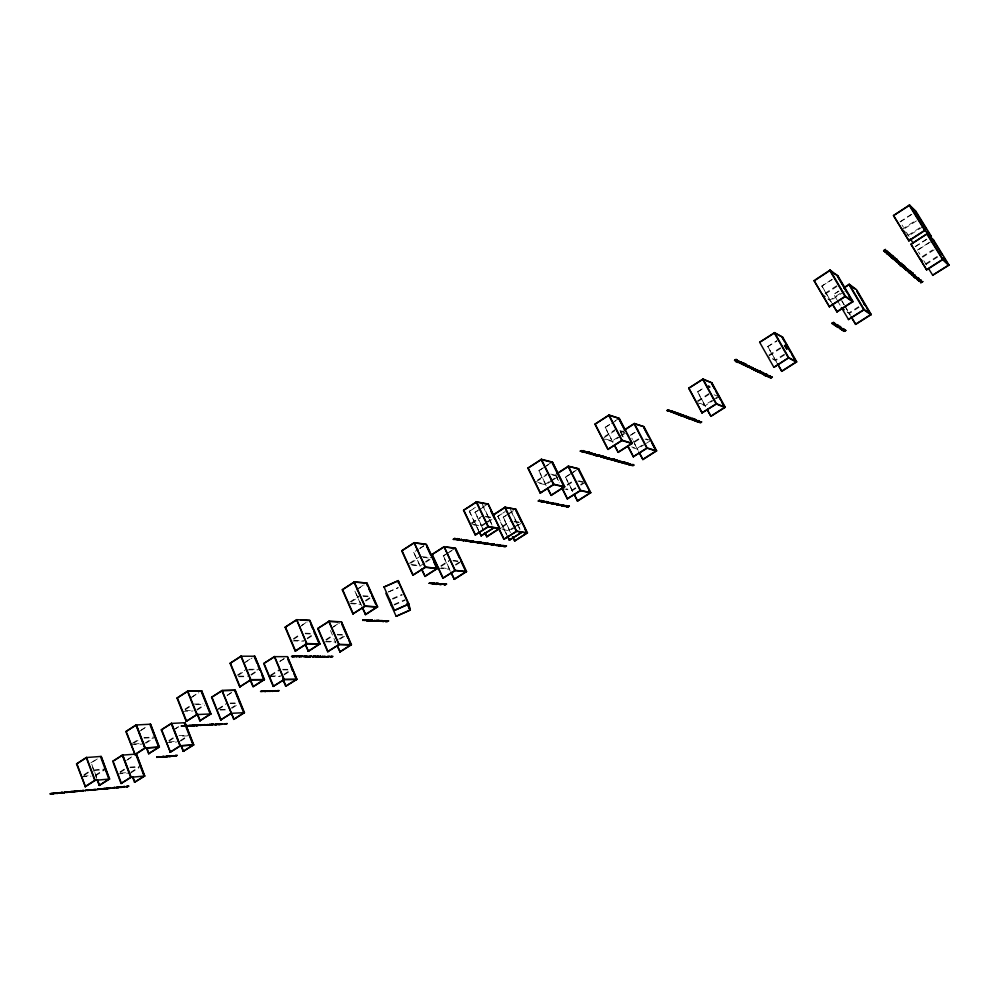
<?xml version="1.0" encoding="UTF-8"?>
<svg xmlns="http://www.w3.org/2000/svg" width="999" height="999" viewBox="0 0 999 999"><rect width="100%" height="100%" fill="white"/><g stroke="black" fill="none" stroke-linecap="round" stroke-linejoin="round"><path stroke-width="0.75" stroke-dasharray="5 3.75" d="M899.999 221.803L911.625 214.173M911.825 214.373L900.199 221.99L903.383 227.198M478.334 530.382L469.268 511.338L475.424 507.317M469.268 511.338L475.774 507.38M901.985 229.42L914.797 221.054M904.944 228.396L917.756 220.03M90.822 762.911L96.866 758.965M141.109 730.107L146.116 726.835M191.97 696.927L198.451 692.694M245.729 661.85L251.723 657.954M301.71 625.337L306.681 622.102M358.591 588.236L366.333 583.191M420.167 566.47L413.661 552.31L418.494 549.163M419.692 548.376L425.724 544.443M482.679 528.558L474.95 512.337L481.218 508.241M482.467 507.43L487.487 504.145M546.153 485.776L538.698 470.741L545.229 466.483M546.54 465.634L551.773 462.225M612.936 442.632L605.094 427.435L610.052 424.2M614.997 420.979L618.706 418.556M831.555 302.747L821.827 286.051L832.142 279.32M97.303 758.94L91.259 762.874L97.015 778.371M140.285 730.893L146.541 726.822M191.084 697.764L198.863 692.694M243.744 663.423L252.123 657.954M299.625 626.972L307.08 622.115M356.393 589.947L364.123 584.902M420.055 548.426L423.676 546.066M474.95 512.337L477.797 510.764M479.058 509.94L485.327 505.856M538.698 470.741L542.957 468.269M544.255 467.42L550.786 463.161M605.094 427.435L610.352 424.3M611.588 423.501L616.545 420.267M821.827 286.051L832.379 279.495M908.241 235.289L923.426 225.399M922.552 226.86L908.628 235.926L906.543 233.966M83.928 774.762L91.071 770.129M132.33 743.318L138.499 739.322M185.002 709.103L192.682 704.108M236.9 675.386L246.341 669.255M293.456 638.636L299.588 634.665M349.712 602.097L359.902 595.479M409.34 563.361L420.067 556.393M471.491 522.976L482.654 515.734M537.499 480.094L547.839 473.389M604.732 436.413L615.759 429.258M825.087 293.269L836.588 285.789M84.153 775.349L90.097 771.49M133.791 743.119L139.96 739.11M185.24 709.702L191.646 705.544M238.324 675.224L244.231 671.403M293.718 639.26L299.85 635.277M351.261 601.885L358.903 596.927M410.814 563.211L417.969 558.566M471.79 523.613L480.482 517.969M536.525 481.58L546.865 474.862M603.846 437.862L614.872 430.706M825.474 293.943L836.987 286.463M622.714 436.413L620.604 432.355L623.039 430.781M837 299.787L833.678 294.33L838.735 291.059M620.604 432.355L623.339 430.869M838.96 291.209L833.678 294.33M95.38 775.187L103.659 769.829M144.63 743.331L153.209 737.774M196.928 709.502L203.284 705.394M250.911 674.587L256.768 670.791M307.105 638.224L313.187 634.29M365.509 600.449L370.567 597.19M425.599 561.588L429.133 559.303M484.952 523.201L481.268 525.586L471.628 524.013M486.176 522.402L492.332 518.431M549.188 481.655L545.342 484.14L537.899 482.455M550.461 480.819L556.868 476.685M618.144 437.05L612.075 440.971L605.082 438.848M619.355 436.263L624.2 433.129M840.084 293.481L829.982 300.025L826.248 297.477M95.592 775.761L105.057 769.642M146.079 743.119L153.434 738.361M197.165 710.089L204.783 705.157M251.161 675.187L257.018 671.39M307.367 638.836L313.449 634.902M365.784 601.061L372.103 596.977M424.7 562.974L419.967 566.033L408.429 564.76M425.874 562.212L431.793 558.391M486.476 523.026L481.555 526.211L470.554 524.425M487.712 522.24L493.856 518.256M552.06 480.631L545.654 484.765L535.227 482.417M553.334 479.807L558.453 476.486M620.891 436.126L612.412 441.608L602.622 438.661M622.115 435.339L625.749 432.979M844.267 291.696L830.369 300.687L827.884 298.988M506.505 534.515L497.752 516.371L504.957 511.713M915.134 246.578L930.781 236.463M497.752 516.371L505.294 511.775M915.321 246.753L928.358 238.324M127.422 759.602L132.18 756.53M175.724 728.446L178.197 726.86M227.01 695.366L232.118 692.082M279.732 661.363L284.428 658.341M333.491 626.698L339.573 622.764M450.187 571.066L443.156 555.956L448.401 552.572M449.712 551.735L454.957 548.351M510.452 532.579L503.071 517.307L507.979 514.148M509.203 513.349L515.334 509.403M572.652 491.72L565.347 477.147L571.728 473.026M573.001 472.215L578.096 468.918M630.119 435.377L638.561 429.932M705.569 406.78L697.514 391.895L703.796 387.849M776.473 362.15L767.731 346.616L776.885 340.696M917.307 250.137L929.058 242.557M126.636 760.339L132.592 756.505M174.9 729.22L178.596 726.835M227.41 695.354L232.505 692.07M280.107 661.363L284.815 658.341M331.418 628.284L339.947 622.789M443.156 555.956L446.116 554.308M447.427 553.471L452.672 550.087M503.071 517.307L505.856 515.784M507.08 514.997L513.211 511.038M565.347 477.147L569.48 474.75M570.754 473.926L575.861 470.641M635.227 432.355L630.406 435.464L632.492 439.473M697.514 391.895L704.07 387.962M767.731 346.616L777.135 340.834M930.556 241.895L917.494 250.312L919.917 254.283M120.03 771.865L124.713 768.843M168.868 740.484L176.149 735.813M218.194 708.803L226.998 703.159M270.567 675.174L279.683 669.305M325.911 639.622L331.918 635.764M440.821 565.809L449.887 559.977M502.584 526.136L511.076 520.691M567.132 484.677L573.426 480.631M634.34 441.508L639.597 438.136M697.452 400.974L709.877 392.994M768.818 355.132L781.78 346.815M922.189 256.618L932.554 249.962M120.242 772.427L124.925 769.417M169.093 741.058L175.162 737.162M218.431 709.39L225.974 704.545M270.804 675.761L278.621 670.741M326.173 640.209L333.379 635.589M441.108 566.421L448.876 561.426M501.673 527.522L508.941 522.864M567.444 485.302L573.738 481.256M634.677 442.132L639.922 438.761M697.789 401.61L708.978 394.43M769.168 355.781L780.843 348.289M922.589 257.28L934.252 249.787M130.744 772.302L138.898 767.082M180.419 740.521L187.662 735.888L179.196 736.238M230.644 708.403L236.888 704.407M283.953 674.3L289.123 670.991M338.811 639.21L344.767 635.389M455.494 564.56L459.34 562.1M512.887 527.847L509.278 530.157L501.898 528.946M514.085 527.085L520.092 523.239M575.599 487.724L571.853 490.122L566.271 488.861M580.594 484.527L583.091 482.929M642.132 445.167L636.937 448.489L631.705 446.903M712.075 400.424L704.682 405.157L699.025 402.897M713.298 399.637L716.995 397.277M784.24 354.258L775.261 360.002L770.104 357.317M858.665 306.656L848.85 312.924L846.54 311.351M925.648 263.798L937.174 256.431M130.956 772.864L139.123 767.644M180.644 741.096L187.887 736.463M232.13 708.179L239.623 703.383M284.191 674.874L291.958 669.917M340.259 639.035L345.03 635.976M455.769 565.159L460.914 561.875M515.584 526.923L509.565 530.756L499.25 529.083M516.783 526.148L521.59 523.076M575.911 488.336L572.165 490.734L562.4 488.536M580.906 485.152L584.652 482.754M645.067 444.118L637.262 449.113L629.42 446.74M646.365 443.294L650.262 440.796M714.872 399.488L705.032 405.781L697.964 402.972M716.108 398.701L718.568 397.115M784.602 354.895L775.624 360.639L767.881 356.606M859.04 307.292L849.225 313.574L846.915 311.988M926.048 264.448L940.134 255.444M388.499 591.82L398.139 587.612M388.549 592.007L398.189 587.799M392.457 598.551L401.998 594.393M392.719 599.163L402.272 594.992M394.093 604.42L404.857 599.712M394.355 605.019L405.119 600.312M83.092 776.186L90.772 775.561M120.579 773.126L126.386 772.652M81.768 776.897L90.984 776.136M117.894 773.938L128.059 773.101M94.131 769.892L104.845 769.055M129.945 767.12L140.072 766.333M94.356 770.479L103.534 769.754M130.17 767.694L138.836 767.02M134.103 743.943L141.621 743.506M169.281 741.882L176.373 741.458M131.319 744.717L141.846 744.093M166.671 742.619L176.598 742.032M144.181 738.149L151.661 737.737M143.956 737.549L154.433 736.987M178.971 735.651L188.861 735.127M185.377 710.664L195.654 710.326M220.055 709.502L226.273 709.302M182.68 711.363L192.957 711.013M220.28 710.089L226.511 709.877M194.143 704.07L202.897 703.833M230.095 703.071L239.385 702.809M195.841 704.632L203.134 704.42M230.332 703.646L236.526 703.471M238.574 676.148L248.564 676.098M270.766 675.998L281.368 675.948M238.823 676.748L247.39 676.71M269.505 676.598L280.095 676.535M249.176 669.255L259.116 669.28M282.692 669.318L291.72 669.33M248.002 669.867L257.942 669.879M282.942 669.904L290.459 669.904M294.118 640.322L303.459 640.584M326.436 641.246L335.227 641.495M292.832 640.896L303.721 641.196M325.224 641.795L335.477 642.082M305.132 633.179L314.41 633.503M337.225 634.315L345.966 634.627M305.394 633.791L311.576 634.003M337.487 634.914L343.306 635.114M351.448 603.121L360.464 603.721M350.224 603.646L360.726 604.333M363.161 596.316L369.118 596.765M362.887 595.704L371.828 596.366M411.026 564.46L419.68 565.409M441.333 567.819L449.063 568.668M438.511 568.081L449.35 569.268M421.491 556.568L431.506 557.767M452.959 560.352L460.626 561.276M423.214 557.367L428.933 558.054M453.246 560.963L457.842 561.513M413.661 552.31L420.529 566.508M485.689 516.833L492.495 518.019M514.285 521.815L520.129 522.827M485.377 516.208L493.556 517.632M513.986 521.191L521.291 522.465M550.774 474.088L558.141 475.861M578.833 480.819L584.34 482.13M552.572 475.087L556.992 476.136M577.759 481.106L583.279 482.417M555.531 474.787L559.228 482.754M620.229 431.231L624.363 432.542M645.104 439.148L647.689 439.972M619.892 430.581L625.411 432.342M646.066 438.936L649.937 440.172M714.048 394.742L718.219 396.491M906.368 232.23L909.752 237.625M923.763 260.714L927.172 266.171M841.92 300.861L844.217 304.782M844.979 306.094L850.336 315.247M841.695 300.711L843.993 304.633M844.754 305.944L850.124 315.097M837.549 300.961L840.871 306.406M822.065 286.214L831.043 301.623M767.981 346.74L776.722 362.275M697.789 392.008L705.831 406.88M633.191 440.821L638.061 450.187M634.29 443.406L638.473 451.436M620.903 432.442L623.713 437.862M605.406 427.535L613.236 442.719M565.659 477.222L572.964 491.783M556.206 476.123L559.552 482.829M539.035 470.816L546.49 485.851M510.089 508.666L520.267 529.645M511.126 511.401L519.942 529.595M503.409 517.37L510.776 532.629M498.089 516.433L506.83 534.577M481.918 503.359L492.37 525.162M482.867 506.018L492.02 525.112M475.287 512.4L483.029 528.621M469.63 511.401L478.683 530.432M443.494 556.006L450.524 571.103M361.925 606.193L354.72 590.759L361.538 606.168M330.457 630.481L336.026 643.331M92.395 767.132L96.578 778.408"/><path stroke-width="1.5" d="M365.272 619.867L364.198 620.554M499.05 545.092L497.789 545.691M502.622 545.354C498.751 547.102 503.071 544.817 501.173 545.679M375.324 621.128L376.036 620.541M88.849 789.997L87.737 790.484L89.261 789.734M379.021 620.704L378.271 621.178M608.366 458.391L609.09 458.254M918.456 279.732C917.007 281.106 921.303 277.922 917.694 280.02M479.358 542.245L478.521 542.819M841.695 328.184L840.271 328.908M621.378 461.788L619.88 462.25L621.091 462.038M540.884 500.711L539.46 501.323L540.484 501.011M767.769 376.436L769.143 375.911L768.169 376.186M441.658 584.44L443.219 583.791L441.92 584.24M558.828 504.757L557.942 505.082L559.565 504.632M201.486 724.887L199.5 725.399L200.3 725.199M697.165 420.941L695.891 421.166L697.339 420.729M306.019 657.03C308.491 655.706 304.957 656.967 306.743 656.493M431.643 582.879L430.532 583.591M889.622 253.896L888.036 254.545L889.098 254.27M883.765 250.587L884.964 249.975M585.339 451.286C582.217 453.271 584.04 451.223 583.004 451.511M54.271 793.206L53.347 793.88M475.199 541.658L473.913 542.27M441.196 583.878L440.322 584.39M545.754 501.673L544.992 501.735M593.731 453.633L591.658 454.445L591.932 453.534M439.735 584.053L438.811 584.353M455.182 538.773L454.245 539.323M472.29 542.02L473.588 541.371M480.669 542.232L479.183 543.031L480.656 542.182M118.406 787.449L117.607 787.699L120.067 786.937L119.168 787.512M487.062 543.369L485.676 543.956L486.675 543.643M903.096 265.622L902.109 266.346M429.033 583.329L431.331 582.679L430.219 583.041M912.549 274.488C913.985 273.389 910.264 275.037 912.986 274.213M547.889 502.934L548.688 502.46M497.689 544.905L496.316 545.479L497.315 545.167M914.435 275.424L913.298 275.999M697.689 420.904L696.515 421.441M502.847 545.654L501.585 546.241M619.055 460.701L617.22 461.513L618.918 460.527M62.837 792.419C60.739 793.681 65.21 791.97 62.438 792.856M491.296 544.742L492.682 543.806M494.105 544.38L493.319 544.93M628.084 463.224L626.985 463.911M629.52 463.623L628.433 464.323M218.756 724.312L220.117 724L218.906 724.774M543.856 501.336L543.119 501.486M60.902 793.006L61.501 792.532M549.987 502.597L548.426 503.146M540.958 501.61L542.27 500.949M672.065 410.864C669.517 411.863 671.191 410.614 670.903 411.625M543.369 501.973L544.63 501.423M904.132 266.521L902.646 267.083L903.658 266.82M547.252 502.772L548.863 502.297L547.34 503.284M304.807 656.193L304.071 656.368M379.445 620.916L380.169 620.716L378.933 621.291L380.894 620.479L379.857 621.141M765.771 374.525L764.809 375.199L766.058 374.4M504.582 546.54L506.018 545.754L504.62 546.578M768.281 375.749C766.395 376.386 768.331 375.012 767.956 375.999M77.373 791.458L79.408 790.871L78.097 790.971M686.738 416.321L685.589 417.058M551.148 503.583L551.923 503.121M585.514 451.685L584.765 451.835M308.941 656.593L308.079 656.818L309.128 656.468M317.17 656.393L316.458 656.543M553.958 503.359L553.221 503.583M587.2 452.122L585.951 452.847M103.234 789.073L103.871 788.623M70.167 792.057L71.166 791.445L69.58 792.12M302.01 656.156L301.261 656.73M679.844 414.073L678.533 414.835L679.432 414.16M746.553 366.308L747.826 365.484L747.165 365.821M749.163 365.784L747.939 366.571M900.012 263.037L898.888 263.861M752.597 367.47L750.486 368.144L751.385 368.244M752.871 367.607L750.836 368.394M192.832 725.524L193.406 725.237L192.17 726.023M629.657 463.998L628.958 464.123M755.481 368.881L754.27 369.655M905.356 267.657L904.907 267.932M754.732 368.943L752.834 369.368L754.033 368.931M619.33 462.112L620.354 461.388M170.255 756.056L169.018 756.555L169.98 756.231M763.386 372.752L761.5 373.589L763.236 372.49M915.284 275.924L913.96 276.823L915.134 276.086M158.429 757.005L159.066 756.605L157.63 757.18L158.429 756.955M915.871 276.548L915.234 277.909M633.229 464.835L632.005 465.621M895.329 259.078L894.954 259.378M210.002 724.899L212.138 724.213L209.815 724.974L211.101 724.287M76.249 791.108L75.437 791.645L76.548 791.133M185.989 725.973L186.513 725.611M679.407 415.109L680.456 414.46M689.148 418.269L688.511 418.319M683.453 416.483L684.34 415.796M225 724.3L226.273 723.563L225.05 724.238M317.869 656.917L318.681 656.131M322.24 657.017L322.914 656.53M457.729 539.135L456.406 539.76M207.755 724.65L206.518 725.149M837.199 324.837L835.276 325.686L837.15 324.588M682.155 415.01L680.494 415.534M276.748 691.233L278.221 690.559L275.999 691.333M608.528 458.953L609.815 458.391L608.915 458.716M203.933 725.199C206.456 724.35 204.171 725.561 204.47 724.787M57.53 792.906L56.506 793.281L57.53 792.869M220.791 724.225L220.467 724.512M700.411 421.59L699.125 422.402M700.961 421.79L699.675 422.614M734.477 360.452L736.188 359.24M888.161 251.948L886.787 252.834M890.584 255.544L891.158 255.045L890.409 255.257M60.564 792.682L59.391 793.106L60.652 792.594M260.514 691.445L262.737 690.833L261.638 691.208M891.008 254.408L889.023 255.382L890.371 254.395L890.846 254.807L889.422 255.732L890.958 255.207M891.882 257.43C889.647 258.554 894.954 255.881 892.769 257.442M65.235 792.195C66.359 793.031 68.407 791.208 66.334 792.344M756.318 369.742L754.844 370.354L755.856 370.067M556.893 504.17L557.879 503.808L556.555 504.807M737.974 360.764L736.288 361.875L737.911 360.839M556.643 504.582L556.181 504.57M763.686 373.339L762.999 373.451M75.774 791.32L75.1 791.283M273.164 690.896L272.452 691.046M903.196 264.947L901.86 265.809M292.67 656.031L291.908 656.218M313.811 656.193L312.799 656.793L313.561 656.468M314.685 656.243L312.475 656.88L313.811 656.043M905.281 266.758L903.133 267.507L903.958 267.607M461.376 540.471L462.2 539.86M906.168 267.52L904.844 268.369M441.908 583.953L441.296 583.841M300.037 656.181L298.726 656.693L299.725 656.368M57.118 793.493L57.917 792.806L57.155 793.531M595.966 455.619L595.179 455.407L596.878 454.795M470.442 541.77L471.266 541.171M914.46 274.688L913.148 275.524M108.641 788.386L107.592 788.661M269.018 691.308L270.791 690.896L269.568 690.946M322.64 656.405L321.478 656.917M685.014 416.595L684.078 416.858L685.526 416.72M324.113 657.042L325.387 656.443L324.737 656.768M771.515 376.96L770.179 377.809M296.616 656.593L297.352 656.118M582.517 450.911L581.043 451.486L582.105 451.173M200.687 724.999L199.975 725.149M499.812 545.204L498.951 545.854L499.825 545.142M501.148 545.329L500.299 546.053M377.709 620.454L376.348 621.166L377.809 620.292M362.749 620.354L364.922 619.692L363.923 620.079M107.28 788.423L105.732 788.773L106.319 788.348M121.628 787.349L123.002 786.812L122.278 787.087M563.561 505.919C566.083 505.219 561.55 506.743 563.648 505.706M751.822 368.581C754.457 367.62 750.836 369.355 752.11 368.356M845.079 330.207L843.68 331.094M163.324 756.543L162.35 756.892L164.098 756.443L161.001 757.105L162.7 756.43M761.201 372.227L760.364 372.864M196.691 725.611L198.202 725.037L196.766 725.611M614.098 459.178L612.474 460.202M162.063 756.743L160.964 756.867M170.142 756.48L171.528 755.931L170.742 756.193M613.598 460.002L612.624 460.239C609.253 460.314 613.274 457.804 614.248 459.215L613.848 459.84M208.316 724.862L206.98 725.137L208.454 724.7M918.793 279.083L916.97 279.408L918.78 278.159L918.106 279.071M83.154 790.833C84.191 790.396 81.668 790.896 83.392 790.446M484.99 543.156C481.643 544.243 487.375 542.357 484.765 543.818M191.733 725.511L190.634 725.861L193.182 725.274M921.852 281.418L920.404 282.342M307.817 656.505L306.718 656.768L308.329 656.543M668.943 410.102L667.906 410.889M769.992 377.497C773.438 374.862 768.681 378.633 770.379 376.973M907.954 269.867L907.055 270.492M277.01 690.684L275.374 691.008M582.604 451.748L584.54 451.323L584.19 452.035M697.851 420.816L696.977 421.615M759.277 372.015C761.8 371.428 757.117 372.852 759.427 371.74M495.879 545.317L496.753 544.83M301.81 656.605L302.709 656.355M213.586 724.263L212.874 724.425L213.649 724.312M538.349 500.974L539.21 500.424M368.281 620.754L369.817 620.192L368.356 620.766M607.629 457.929L605.531 457.779L606.868 457.942M591.021 454.108L592.907 453.646L592.594 454.37M888.198 253.821C886.063 254.895 889.872 252.173 888.486 253.634M901.21 264.148C898.763 266.77 903.695 262.163 899.487 264.373M382.18 620.966L381.431 621.191M737.349 360.564L736.325 361.126M909.215 271.915C907.154 272.939 910.838 270.367 909.477 271.74M198.739 725.137L199.6 724.949L198.252 725.536M194.281 725.336L195.379 725.187L192.844 725.786M739.859 361.8L738.411 362.35L739.447 362.063M742.02 362.862L740.671 363.449M746.253 364.935L744.917 365.509M687.349 417.907L688.186 417.42M560.889 504.757C558.741 505.781 560.901 504.145 559.665 504.77M73.689 791.52L72.577 791.633M895.903 259.515C893.168 259.915 896.365 261.363 896.34 259.79M113.724 787.612L112.55 788.199L113.749 787.537M91.746 789.797L91.309 790.172M111.826 788.199L112.712 787.874M627.909 463.436L626.748 464.16L628.408 463.573L627.609 463.349M835.464 324.375L834.128 324.962M374.987 620.604L373.801 621.028L375.224 620.791M895.741 260.889L896.815 260.202M211.114 724.337L210.065 724.924M596.878 454.682L595.729 455.556M296.391 655.968L295.204 656.655L295.966 655.906M314.56 656.243L313.811 656.48M545.916 501.535L544.667 502.385M310.027 656.78L311.026 656.031L309.415 656.743M267.282 691.196L268.856 690.921L268.182 691.058M214.96 724.387C217.295 724.15 215.372 724.287 213.998 724.812M73.664 791.37L72.203 791.945M921.465 281.031L920.566 281.518M92.944 789.784L93.931 789.472M188.586 725.811C187.263 725.624 189.435 725.873 190.934 725.336M216.633 724.375L217.72 724.2M219.693 724.2L218.419 724.6M270.991 690.871L270.517 691.433M685.264 416.421L684.74 416.371M108.654 788.336L105.357 788.873L106.493 788.136M116.458 787.687C119.143 787.087 114.398 788.024 116.646 787.424M492.857 544.155L492.232 544.892L493.643 544.268M328.459 656.393L327.66 657.08L329.171 656.38M493.169 544.193L492.507 544.767L493.856 544.293M587.874 452.097L586.75 453.059L588.861 452.122L586.5 452.997M197.327 725.349L198.252 725.174M459.465 539.335C457.405 540.946 461.7 539.597 459.24 539.298M602.584 456.206L601.46 457.142L603.184 456.356M693.231 420.229L694.605 419.081L692.544 419.98L694.13 418.893L692.344 419.543L693.643 418.718L692.881 418.506L691.383 419.443L693.681 419.093M596.703 455.369L598.289 454.757L596.665 455.819M105.22 788.536L104.246 788.96L105.282 788.411M201.261 725.049L200.324 725.436M460.976 540.034L460.339 540.322M190.859 725.474C188.923 726.56 190.222 724.912 189.723 725.761M476.373 542.432L478.683 542.12L477.385 542.769L478.184 542.494M120.355 787.137L120.13 787.362M698.676 420.866L697.514 421.815L699.2 421.029M304.57 656.368C301.973 656.768 304.37 656.331 303.334 656.306M468.156 540.247L466.783 541.271M593.056 454.333C594.767 453.721 592.257 454.845 593.131 454.283M434.49 583.628C436.088 583.054 433.728 584.028 434.59 583.616M217.432 724.487L215.934 724.687L218.656 724.1L217.932 724.312M316.933 656.543L315.971 656.93M737.549 361.426L738.611 361.001L737.849 361.126M111.701 788.149L112.887 787.761M164.598 756.58L163.736 756.93L164.273 756.555M270.629 691.083L270.067 691.108M270.479 691.096L269.568 691.408L270.367 691.171M471.004 541.321L469.855 541.508L471.341 541.033M673.326 412.312C671.066 412.974 675.786 411.151 673.563 412.35M97.939 788.985L97.165 789.635M331.131 656.393C327.834 657.667 333.204 656.48 330.894 656.293M296.303 655.881L294.505 656.643L295.592 656.018M212.812 724.862C212.05 724.937 213.649 723.713 211.875 724.55M53.946 793.418L53.109 793.668L54.271 793.181M62.562 792.594L61.538 792.944L62.85 792.382M193.469 725.311L194.405 725.174M93.382 789.759L92.645 790.221L94.83 789.385M183.304 725.936L182.43 726.273M166.696 756.443L167.645 756.168L166.333 756.755M192.407 725.536L192.47 725.749M206.181 724.912C205.332 724.762 206.868 725.024 205.769 724.924M220.392 724.213L221.116 724M121.428 787.125L120.467 787.462L121.716 786.937M485.277 543.406L484.378 543.768M832.691 323.251L834.202 322.702L831.78 323.489L833.641 322.302L831.992 323.489L832.829 322.977M894.53 258.878L895.042 258.379L893.531 259.265M891.345 255.519L889.797 256.056L891.945 254.932M272.864 691.083L272.015 691.408M543.444 501.61C544.492 500.561 540.646 502.759 542.22 501.198C544.018 500.536 540.958 502.435 542.582 501.673M607.255 458.166L606.343 458.491M897.651 261.563L898.176 261.114L896.665 261.95M629.245 464.285L628.359 464.597M763.224 373.663L762.312 373.976M677.484 413.074L676.248 413.961M435.801 583.254L434.79 583.978M683.566 415.334L682.342 416.208M918.293 279.433L917.369 279.745M90.609 790.034L90.335 790.209M885.314 251.286C884.09 252.61 887.312 250.537 885.638 251.074M192.07 725.486L191.521 725.848L192.195 725.286M301.636 656.405L302.11 655.881L299.975 656.63M107.343 788.461L108.004 788.161M95.742 789.697C97.015 789.472 96.154 789.622 96.004 789.272M475.624 542.095L476.698 541.87L475.999 541.957M675.349 413.062C673.613 413.798 677.097 412.063 675.199 412.837M608.628 458.566L607.742 458.891M899.55 263.324L900.174 262.837M669.954 410.989L668.169 410.989L670.641 410.651L669.318 411.401M754.257 369.28L753.333 369.618M837.112 325.736L837.736 325.187L836.038 326.186L838.411 325.424L837.262 325.836M559.19 504.857L558.329 505.169M563.099 505.681C561.176 506.331 564.635 504.782 562.762 505.519M681.68 415.334L680.819 415.646M553.521 503.696L552.684 504.02M688.91 418.069L689.897 417.782M762.187 373.151C761.001 373.114 760.988 372.477 762.974 373.089M835.988 325.237L834.989 325.512L836.75 325.187M689.21 418.581L689.285 418.906M918.368 279.72L917.557 279.895L918.968 279.096M916.333 277.797L915.396 278.047L916.108 277.26M916.083 211.576L909.14 205.245L924.799 230.569L908.953 240.846L893.456 215.584L909.54 204.982L916.083 211.576L931.368 236.388L924.599 230.382M893.456 215.584L909.34 205.444M76.536 763.935L86.513 757.392L95.18 780.369L85.377 786.688L76.536 763.935L86.713 757.529M125.874 731.605L136.388 724.974L145.255 748.064L135.09 754.62L125.874 731.605L136.201 724.824L145.067 747.926L159.39 747.04L150.549 724.2L135.951 724.987L144.818 748.101L159.128 747.202L150.549 724.2M187.725 691.058L197.178 714.585L186.214 721.39L177.01 698.089L187.725 691.058L201.723 690.833L210.964 713.91L199.825 720.816L196.965 713.611M251.036 679.832L239.698 686.887L230.057 663.324L241.171 656.043L250.899 679.657L264.473 679.557L254.782 656.218L240.896 656.218L253.334 686.7L264.473 679.557M306.968 643.768L295.217 651.073L285.102 627.247L296.653 619.68L309.84 620.317L319.98 643.905L308.429 651.323L305.082 644.392M365.072 606.281L352.884 613.873L342.282 589.772L354.283 581.918L366.995 583.029L377.634 606.88L365.634 614.585L362.162 607.567M425.487 567.32L412.849 575.199L401.71 550.824L414.185 542.657L426.398 544.293L437.562 568.406L425.087 576.423L421.466 569.305M488.361 526.773L475.224 534.952L463.536 510.314L476.511 501.81L488.149 504.008L499.875 528.396L486.9 536.725L484.615 532.617M553.821 484.54L540.184 493.056L527.884 468.144L541.408 459.278L552.422 462.087L564.735 486.738L551.223 495.417L547.514 488.511M622.052 440.534L607.867 449.388L594.929 424.2L609.028 414.972L619.355 418.431L632.305 443.344L618.231 452.385L614.36 445.392M845.241 296.578L829.42 306.78L814.048 280.607L830.094 270.092L837.924 275.874L853.046 301.598L837.037 311.888L832.304 304.021M177.01 698.089L187.887 691.233M230.057 663.324L241.308 656.218M285.102 627.247L296.765 619.892L306.568 643.756L319.705 644.093L309.553 620.491L300.761 620.079M342.282 589.772L354.37 582.142M401.71 550.824L414.248 542.907L425.124 567.27L437.25 568.606L426.086 544.492L415.409 543.056M463.536 510.314L476.548 502.085M527.884 468.144L541.408 459.59M594.929 424.2L608.99 415.297M815.596 279.932L829.944 270.529M90.759 789.934C92.795 789.497 87.537 790.284 90.197 790.271M898.213 261.938C898.313 261.75 898.126 262.45 896.902 262.15M97.09 779.819L99.188 785.451L109.615 778.995L101.174 756.418L109.366 779.158M210.964 713.91L196.753 714.597L187.462 691.233L201.723 690.833M254.782 656.218L264.198 679.732L250.624 679.832M366.995 583.029L353.983 582.105L364.685 606.256L377.347 607.067M488.149 504.008L499.562 528.596L487.999 526.71L476.198 502.022L486.388 503.946M552.422 462.087L564.41 486.95L553.496 484.465L541.071 459.503L550.711 461.95M626.922 433.878L631.967 443.568L621.753 440.434L608.678 415.197L619.355 418.431M834.177 273.651L837.924 275.874M884.602 251.586L886.038 250.649L884.689 251.661M885.239 252.135L887.499 251.086L886.076 251.473M55.32 793.518L56.631 792.744L54.895 793.268M583.216 450.549L581.555 451.623M582.429 451.873L583.541 451.061M908.753 240.659L924.999 230.12L931.368 236.388M60.077 792.494L59.278 793.019M584.54 452.447L585.901 451.723M889.347 255.669L891.046 254.57M889.984 256.206L891.533 255.394M112.725 761.338L122.54 754.982L130.944 777.172L121.054 783.491L112.725 761.338L122.727 755.107L131.119 777.297L121.054 783.491M161.289 729.882L171.616 723.438L180.394 745.866L170.404 752.235L161.289 729.882L171.453 723.288L180.232 745.729L193.744 744.879L185.002 722.702L171.204 723.451L179.982 745.891L193.494 745.042L185.002 722.702M222.115 690.484L231.431 713.311L220.679 719.929L211.576 697.302L222.115 690.484L235.314 690.259L244.455 712.674L233.916 719.367L221.853 690.646L235.314 690.259M284.328 679.57L273.202 686.425L263.686 663.548L274.6 656.48L284.203 679.407L296.978 679.308L287.425 656.655L274.338 656.655L283.941 679.582L296.715 679.482L287.425 656.655M339.173 644.592L327.672 651.685L317.707 628.558L329.021 621.228L341.433 621.815L351.436 644.717L340.11 651.91L337.262 646.191M455.219 570.566L442.869 578.196L431.93 554.57L444.13 546.665L455.594 548.201L466.558 571.59L454.358 579.345L450.824 572.439M493.606 514.61L505.057 507.205L515.971 509.265L527.472 532.904L514.785 540.958L512.462 536.738M556.505 473.876L568.406 466.158L578.721 468.793L590.784 492.682L577.597 501.061L573.975 494.368M625.474 429.195L634.34 423.451L643.993 426.698L656.655 450.836L642.944 459.552L639.173 452.772M716.345 404.021L701.985 412.899L688.698 388.249L702.996 378.983L711.937 382.879L725.237 407.267L710.951 416.346L707.03 409.478M788.573 357.942L773.888 367.32L759.652 342.282L774.575 332.617L782.729 337.225L796.715 361.875L781.817 371.341L777.934 364.735M843.805 287.774L849.25 284.24L856.53 289.635L871.24 314.535L855.706 324.4L851.66 317.719M910.963 244.268L926.822 233.991L942.681 259.653L926.66 269.867L910.963 244.268L927.222 233.741L933.566 239.96L949.05 265.11L932.629 275.249L948.476 265.185M211.576 697.302L222.253 690.646M274.725 656.655L263.686 663.548M317.707 628.558L329.121 621.428M431.93 554.57L444.18 546.903L454.87 570.529L466.258 571.778L455.294 548.389L446.703 547.24M493.943 514.672L505.082 507.467M558.104 473.114L568.394 466.458M625.774 429.295L634.29 423.776M688.698 388.249L702.921 379.32M773.251 333.778L759.652 342.282M844.03 287.937L849.088 284.653M458.366 538.848L456.955 539.835M893.493 257.08L892.07 258.004M589.934 453.946C594.542 451.073 586.937 454.483 590.546 453.446M69.268 791.757L68.744 792.269M590.871 454.208L592.419 453.121M736.812 360.102L735.751 361.051M735.664 361.014L737.225 359.74M737.599 360.489L735.813 361.65M461.413 539.285L459.79 540.247L461.888 539.735L461.076 539.872M460.077 540.284L461.288 539.273M894.292 259.915L895.703 258.991M593.194 454.857L594.73 453.771M74.151 791.308L73.314 791.845M895.566 261.001L897.452 259.69M740.122 361.725L738.748 362.512L741.52 361.9L740.147 362.787M738.96 362.625L740.047 361.688M595.854 455.594L597.939 454.882M465.884 539.947L464.76 540.958L466.308 540.147M897.139 262.362L898.551 261.451L897.552 261.376M84.927 786.725L94.98 780.244M134.653 754.657L145.067 747.926M186.214 721.39L197.015 714.422M239.698 686.887L250.899 679.657M295.217 651.073L306.855 643.568L319.98 643.905M352.884 613.873L364.985 606.068L377.634 606.88M412.849 575.199L425.424 567.07L437.562 568.406M475.224 534.952L488.324 526.498L499.875 528.396M540.184 493.056L553.821 484.253L564.735 486.738M607.867 449.388L622.102 440.209L632.305 443.344M740.996 363.611L742.282 362.787M829.182 306.618L845.404 296.154L853.046 301.598M132.455 776.797L134.528 782.279L144.768 775.998L136.401 754.045L144.53 776.148M341.433 621.815L351.161 644.892L338.798 644.58L328.746 621.403L338.062 621.853M527.16 533.104L516.333 531.331L504.745 507.405L515.971 509.265M578.409 468.993L590.459 492.882L580.244 490.559L568.081 466.371L578.721 468.793M643.668 426.91L656.318 451.048L646.778 448.114L634.003 423.676L643.993 426.698M711.6 383.104L724.887 407.492L716.071 403.908L702.647 379.208L711.937 382.879M741.782 363.711C740.321 365.259 746.827 361.151 741.533 363.873M782.367 337.462L796.34 362.113L788.336 357.817L774.213 332.854L782.729 337.225M931.056 238.137L933.566 239.96M668.418 411.076L669.492 410.614M742.469 364.323L744.018 363.074M82.805 790.334L81.656 791.071M670.791 411.95L671.678 411.188M900.923 263.748L901.685 263.361M292.907 655.981L291.446 656.605M901.96 264.398L900.111 265.771L901.785 264.51M746.515 364.847L745.242 365.671M480.919 535.814L493.668 527.897L481.268 535.876L478.983 531.743M294.143 656.643L294.605 656.256M748.588 365.859L747.389 366.72M296.491 656.668L297.702 655.819M904.894 266.134L902.971 267.37M539.972 501.423L541.52 500.424M607.892 457.854L606.718 458.603M300.849 655.856L299.525 656.705M99.188 785.451L108.928 779.195L100.487 756.605M146.428 748.014L148.614 753.708L158.704 747.227L149.875 724.387M199.825 720.816L210.29 714.098L201.049 691.008M250.112 679.857L252.934 686.713L263.786 679.732L262.088 675.611M308.042 651.323L319.318 644.08M365.259 614.572L376.973 607.042M424.725 576.386L436.888 568.568L433.791 561.863M486.55 536.675L499.213 528.533M550.899 495.342L564.085 486.875L551.773 462.225M617.919 452.297L631.655 443.481M836.8 311.725L852.434 301.686L848.651 295.254M904.245 268.469L905.693 267.632M148.614 753.708L159.39 747.04M193.319 725.761L193.669 725.299M478.484 542.919L479.857 541.957M544.068 501.311L543.206 502.085M680.481 413.823L678.808 414.91M543.106 502.06L543.968 501.298M751.51 368.731L752.447 367.944M480.282 542.907L481.393 542.182L480.057 542.869M480.457 542.794L481.118 542.37L480.219 542.757M97.69 789.123L99.101 789.023L98.364 789.247M305.394 655.918L304.071 656.768M611.638 459.965L613.249 458.941M611.788 460.002L613.411 458.978M98.651 789.485L100.474 788.698L99.176 789.148M612.387 460.177L613.998 459.14M753.658 369.767L755.319 368.606M614.747 459.353L613.149 460.389M755.656 369.318L753.97 370.479L755.556 369.468M202.048 724.637L200.699 725.424L201.486 725.237M756.505 369.73L755.456 370.641M755.369 370.604L756.43 369.692M550.199 502.572L548.988 503.259L550.174 503.146M549.25 503.321L550.362 502.597M102.822 789.023L101.548 789.098L104.183 788.348M204.008 724.612L203.159 725.149M616.945 461.438L617.582 460.939M619.243 460.826L617.782 461.675L619.03 460.964C617.457 462.912 619.13 461.388 619.205 461.001L618.418 460.926M107.28 788.686L108.242 788.149M687.2 418.007L688.873 416.945M371.616 620.079L370.679 620.679M554.158 503.384L553.046 504.083M620.829 461.051L619.23 462.075M913.236 274.138L912.025 275.162M911.962 275.1L913.398 274.275L912.199 275.312L914.172 274.95M315.222 656.78L315.971 656.231M371.391 620.916L372.964 620.679M621.74 461.713L620.704 462.487M159.765 757.017L158.516 757.304M262.15 691.583L263.212 691.071M316.446 656.93L317.632 656.093M915.022 274.9L913.136 276.099M263.137 691.445L264.086 690.908L263.336 691.133M621.44 462.687L622.777 462.013L622.077 462.187M494.268 544.043L493.069 545.017M492.969 545.004L493.943 544.155M690.434 419.205L691.795 418.231M690.559 419.243L692.669 418.356L691.008 419.418L689.884 418.993L690.534 419.043M319.855 656.368L318.793 656.967M375.149 621.103L376.398 620.229M319.43 656.793L320.342 656.218M114.673 787.662L115.409 787.424L114.66 787.899M169.992 752.259L180.232 745.729M220.679 719.929L231.293 713.161M273.202 686.425L284.203 679.407M327.672 651.685L339.086 644.405L351.436 644.717M442.869 578.196L455.182 570.342L466.558 571.59M498.451 528.059L503.846 539.298L516.645 531.131L527.472 532.904M561.913 488.111L567.257 498.838L580.569 490.347L590.784 492.682M627.634 445.904L633.254 456.743L647.115 447.902L656.655 450.836M701.985 412.899L716.433 403.683L725.237 407.267M796.715 361.875L788.698 357.58L773.888 367.32M871.24 314.535L864.123 309.465L848.401 319.505L863.948 309.865M926.46 269.693L942.894 259.216L949.05 265.11M503.846 539.298L516.658 531.381M567.257 498.838L580.556 490.634M633.254 456.743L647.065 448.214M691.733 419.68L693.556 418.681M495.367 545.342L497.215 544.467L495.741 545.392M914.922 277.635L916.383 276.86L914.672 277.435M558.716 505.244L559.827 504.545M915.084 277.784L916.445 276.91M267.844 690.908L266.92 691.495M268.444 690.759L267.57 691.32M915.683 278.296L917.045 277.435L916.095 277.372M117.782 787.262L118.057 787.424M165.21 757.017L167.058 756.305L165.871 756.78M321.765 657.242L322.952 656.405M379.508 620.391L378.146 621.253M693.306 420.254L694.954 419.205M764.884 375.237L766.258 374.5M324.925 656.43L323.201 657.03M118.506 787.649L119.955 787.062M918.218 278.072L916.545 279.033L917.669 278.234M439.16 583.641L437.862 584.265L439.985 583.841M438.249 584.303L438.886 583.616M439.323 584.403L440.134 583.753M220.005 724.525L220.517 724.063L219.555 724.55M509.19 540.109L521.628 532.442L509.515 540.159L507.167 535.914M840.659 329.146L842.369 328.571L840.821 329.258M382.018 621.44L382.892 620.816M564.61 505.169L563.099 506.131M121.466 787.374L122.59 786.65L121.116 787.399M169.98 756.493L171.154 755.744L169.643 756.518M441.408 583.853L439.997 584.752M629.857 463.973L628.708 464.697M768.631 375.661L767.307 376.411L768.556 375.624M698.039 420.804L696.765 421.541L698.85 420.654M842.12 329.033L843.356 328.596L841.37 329.608M442.107 583.916L441.096 584.565M564.61 506.293C563.473 506.031 565.983 505.282 565.009 506.381M328.184 657.092L329.483 656.268L327.372 657.08M503.758 545.404L502.297 546.341M564.947 506.518L566.346 505.531M173.214 755.981L176.124 755.431L173.801 756.143M134.528 782.279L144.118 776.186L135.752 754.233M180.994 745.841L183.167 751.373L193.094 745.067L184.353 722.889M233.516 719.392L243.806 712.849L234.665 690.434M282.717 679.183L285.677 686.251L296.341 679.482M339.747 651.91L350.786 644.879L349.026 640.846M454.021 579.308L465.921 571.74L460.764 560.739M514.46 540.909L526.835 533.041L524.812 528.871M577.297 500.986L590.159 492.819L588.823 490.159M642.657 459.465L656.043 450.961L651.823 442.919M710.689 416.246L724.637 407.392L721.678 401.973M781.568 371.216L796.103 361.988L791.695 354.195M855.494 324.263L870.653 314.623L866.782 308.067M183.167 751.373L193.744 744.879M285.677 686.251L296.978 679.308M893.618 258.441C892.182 259.59 895.529 257.979 893.943 258.229M472.19 541.77L471.353 541.396M74.8 791.633C76.186 790.733 71.791 792.282 74.913 791.558M293.743 656.443L292.957 656.618L294.093 655.881M585.639 452.26L586.301 451.835M304.732 656.593L305.619 655.943M487.824 544.018L488.848 543.369M916.832 278.696C916.795 277.797 917.057 277.972 916.757 278.646M371.353 620.716L372.302 620.104M380.307 621.078L381.306 620.779L380.532 620.941M474.562 541.845L475.312 541.62M363.673 620.067C360.789 621.241 366.158 618.393 362.824 620.479M740.009 362.2L741.395 361.788M182.842 725.923C186.651 724.924 182.068 727.01 183.716 725.674M686.425 416.97L687.324 416.833L685.764 417.482M271.94 691.233L272.789 690.634M117.482 787.612L118.207 787.075M455.482 539.235C453.933 539.935 457.018 538.286 455.232 539.073M462.562 540.322C461.95 539.81 462.362 540.834 462.3 540.097M187.437 725.711L188.424 725.461L187.013 726.061M82.38 790.721L82.018 791.033M371.878 620.516L372.702 620.579M497.689 545.142L498.451 545.004L496.728 545.541L497.802 544.867M539.448 500.724C541.645 500.037 537.924 501.56 539.735 500.936M476.186 542.207L475.387 542.482L475.961 542.057M683.229 415.784C685.426 415.109 681.505 416.708 683.428 416.059M323.664 656.655L324.613 656.43M181.156 725.998C183.404 726.261 181.331 725.711 181.606 726.061M296.528 656.38L296.228 656.293M688.598 417.969C687.087 418.631 690.284 416.983 688.473 417.757M83.791 790.696L82.78 790.971M191.121 725.549L191.458 725.611M367.52 620.292L366.371 620.654L367.894 620.429M94.318 789.722L93.319 789.984M160.514 756.867L160.127 757.192M491.346 544.38C489.66 545.079 493.019 543.493 491.121 544.243M695.766 420.616L694.979 420.879L695.791 420.329M429.982 583.029L429.22 583.379M561.076 505.157C563.186 504.458 559.502 506.031 561.351 505.357M900.286 264.46L901.772 263.499L899.749 264.598L900.374 263.811M261.376 691.208L260.702 691.545M264.485 691.183L265.784 690.734L264.036 691.545M211.601 724.562L210.889 724.887L212.25 724.712M325.562 656.68L325.986 656.83M109.028 788.236L110.302 787.786L108.641 788.561M271.241 691.071L271.641 691.158M273.664 691.158L272.49 691.395M894.43 258.679L895.441 258.766L893.78 259.465M679.345 414.198L678.895 414.71M206.668 724.787L206.056 725.174M220.03 724.175L221.079 723.95M166.321 756.418L165.534 756.705M293.194 656.618L294.643 655.794M200.936 725.411L202.285 724.637M673.913 412.537C671.578 413.486 675.961 411.675 673.776 412.312M680.756 415.072C679.582 415.746 682.305 413.973 680.619 414.847M471.59 541.545L470.779 541.82L473.226 541.108M547.265 502.485C545.754 503.196 548.751 501.548 547.065 502.31M477.959 542.345L478.346 542.107M550.986 503.109C551.036 503.821 551.186 502.597 551.173 503.284M482.954 543.069L481.893 543.419L483.179 543.219M489.26 544.093L487.799 544.255L489.048 543.943M559.802 505.044C557.18 506.081 562.537 504.258 560.689 505.169L560.364 505.294M495.604 545.004C494.068 545.691 497.077 544.13 495.392 544.855M307.53 656.53L306.93 656.73L308.054 656.368M74.513 791.52L75.649 791.008M318.669 656.68L318.506 656.53M321.378 656.718L321.104 656.63M205.332 724.974L205.02 724.849M266.77 691.246L266.471 691.171M476.623 542.295L477.747 541.97M742.744 364.46C746.603 362.162 740.596 366.446 743.518 363.386M372.053 620.416L371.004 620.304M185.227 725.761L184.728 725.699M624.825 462.387L623.151 463.161L624.25 462.25C620.591 464.847 627.534 460.102 623.563 463.274M906.98 270.816L908.74 269.468M297.877 656.693L298.913 655.831M370.954 620.217L369.518 621.091L371.079 620.217M326.436 657.067L327.46 656.231M207.28 725.124L207.879 724.562M692.657 420.017L693.406 420.292M206.818 724.7L207.667 724.562M741.208 362.412C738.286 364.023 743.219 362.512 740.821 362.25M745.329 364.535C742.619 366.158 747.514 364.448 745.067 364.335M409.952 610.064L396.166 616.296L410.339 610.089L408.828 603.92L398.251 580.594L384.016 587.025L397.964 580.943M408.828 603.92L394.505 610.389L408.516 604.258L397.914 580.756L398.576 583.329M887.774 252.41L886.625 253.371L887.861 252.223M386.725 620.891L385.614 621.628L387.525 620.854M79.021 791.32L79.733 791.071M78.846 791.333L79.908 790.958M268.506 691.158L268.069 691.183M119.78 787.287L120.417 787.012M689.123 418.981L690.259 417.919M492.157 544.143L491.458 544.667M482.592 542.769L481.53 543.356L483.017 542.407M735.539 359.652L734.652 360.314M690.259 418.094L689.422 418.631L690.459 417.982M95.167 789.422L94.381 789.872L96.191 789.697M739.06 361.388L737.499 362.487L739.135 361.238M374.475 620.529L373.526 621.128L374.513 620.391M911.163 272.452L909.927 273.401L910.963 272.178M633.653 465.322C635.364 463.848 631.306 466.72 633.416 465.347M491.121 543.893L490.134 544.592L491.208 543.918M506.068 546.316C507.817 544.942 503.833 547.639 505.931 546.328M83.242 790.933L84.153 790.384M124.376 786.488L123.489 786.85L124.113 786.8M701.198 422.365C703.271 420.779 698.801 423.826 701.061 422.365M172.14 756.343L173.302 755.594L172.465 756.043M53.734 793.019L52.722 793.755M61.776 792.269L60.752 793.019M78.284 790.746L77.26 791.483M80.557 790.534L79.545 791.27M98.564 788.873L97.552 789.597M104.907 788.286L103.908 788.998M117.058 787.162L116.059 787.874M55.932 792.994L54.52 793.593M121.329 787.387L122.677 787.037L122.078 787.262M123.664 787.162L124.788 786.45L123.826 786.825M125.549 786.987L127.685 786.213L126.473 786.475M109.615 778.995L94.73 780.406L86.264 757.554L101.174 756.418M144.768 775.998L130.707 777.334L122.303 755.132L136.401 754.045M165.422 756.33L164.698 756.867M172.602 755.956L173.027 755.694M169.855 756.493L170.554 756.355M185.377 726.136L186.476 725.349M185.714 726.123L186.825 725.324M188.736 725.973L189.835 725.187M197.777 725.561L196.528 725.611L197.452 725.324M203.684 725.286L204.783 724.512M208.279 725.074L209.365 724.3M231.031 713.323L244.455 712.674M893.156 257.093L891.57 257.567M269.905 690.659L268.756 691.458M315.347 656.443C317.332 655.644 312.088 657.292 315.222 656.38M293.818 656.63L294.83 655.893M299.338 656.705L300.612 656.093M300.786 656.73L300.811 656.093M308.691 656.83L309.89 655.981M321.341 657.005L322.178 656.393M322.889 657.017L323.713 656.418M293.918 656.006L294.78 656.018M162.65 756.655L163.337 756.505M365.422 620.092L366.071 620.129L365.272 620.192M370.704 620.879L371.765 620.129M441.958 583.628L440.671 584.527M431.593 583.229L432.367 583.191M453.883 539.735L455.294 538.736M459.44 539.173L458.266 540.022M488.336 543.344L487.187 544.168M493.056 544.03L491.895 544.842M499.562 544.805L498.201 545.754M472.365 541.196L473.264 541.321L472.177 542.02M487.175 543.331L486.201 544.03M502.959 545.604L501.998 546.291M472.227 541.283L472.889 541.383M481.83 542.769L481.668 542.869M541.87 500.861C538.311 502.722 542.869 499.55 540.846 501.598M548.114 502.135L547.09 502.872M550.112 502.547L549.625 503.271L550.761 502.684M538.199 501.061L539.66 500.049M550.998 503.671L552.447 502.672M584.128 452.335L585.639 451.648M601.223 457.08L603.533 456.218L601.91 457.267M604.532 457.992C608.978 455.182 601.66 458.516 605.144 457.505M591.283 452.972L590.746 453.321M605.869 457.043L605.332 457.38M612.949 459.028L611.713 459.815M666.932 410.527L668.081 409.702M679.332 415.097L680.918 413.986M681.143 415.771L682.267 414.96M683.166 416.521L684.752 415.422M684.615 417.058L685.814 416.471M684.964 417.182L686.538 416.084M688.336 418.431L689.46 417.632M697.889 421.953C701.635 419.418 696.203 423.039 698.626 420.567M694.38 419.68C697.14 418.693 692.682 421.466 694.18 419.805M758.765 372.265L760.426 371.104M760.289 373.002L761.937 371.853M762.624 374.138L763.798 373.301M748.501 365.821C747.951 367.607 748.626 366.571 748.501 366.009M834.415 325.137L835.651 324.263M822.527 294.93L825.012 296.628M841.907 308.179L844.23 309.765M814.048 280.607L829.42 306.78M831.942 272.003L829.694 270.354L845.004 296.416L852.659 301.848L837.537 276.136M854.944 288.973L848.863 284.49L863.735 309.715L870.866 314.772L856.93 291.184M883.578 250.712L885.501 249.35M887.699 254.245L889.61 252.909M888.386 254.832L889.747 253.858M892.694 258.541L894.367 257.842M901.847 266.408L903.72 265.122M908.728 272.315L910.564 271.041M913.985 275.062L912.549 275.137L913.173 274.088M919.592 258.291L921.615 260.127M919.992 258.941L922.015 260.776M901.985 229.42L905.106 232.355M902.384 230.07L904.457 232.018M942.494 259.478L948.65 265.359L943.58 257.243M915.496 211.638L926.148 228.808M927.559 231.231L930.781 236.463M933.166 240.21L942.132 254.77M923.426 225.399L923.813 226.036M909.54 204.982L924.999 230.12M927.222 233.741L942.894 259.216M910.351 238.749L912.936 242.844M928.595 268.644L932.829 275.412M893.668 215.772L908.953 240.846M911.163 244.455L926.66 269.867M856.717 291.021L865.234 305.444M863.573 303.509L863.948 304.158M849.25 284.24L864.123 309.465M837.299 275.961L847.14 292.682M830.094 270.092L845.404 296.154M851.111 316.558L855.706 324.4M841.42 307.58L848.613 319.655M832.542 304.183L837.037 311.888M782.13 337.325L784.327 341.221M785.801 343.818L787.274 346.416M788.748 349.001L790.221 351.598M774.575 332.617L788.698 357.58M777.447 363.574L781.817 371.341M712.075 384.34L714.285 388.411M715.771 391.121L720.204 399.25M702.996 378.983L716.433 403.683M707.292 409.59L710.951 416.346M688.973 388.361L702.26 412.999M644.08 428.159L648.301 436.201M634.34 423.451L647.115 447.902M639.46 452.859L642.944 459.552M619.018 418.656L625.486 431.118M618.706 418.556L624.462 429.632M627.921 445.991L633.541 456.83M609.028 414.972L622.102 440.209M614.672 445.479L618.231 452.385M595.254 424.3L608.179 449.475M578.096 468.918L585.476 483.528M568.406 466.158L580.569 490.347M574.288 494.43L577.597 501.061M562.087 487.924L567.569 498.913M541.408 459.278L553.821 484.253M547.839 488.586L551.223 495.417M528.221 468.231L540.509 493.119M515.659 509.465L526.485 531.705M516.021 510.789L521.428 521.915M505.057 507.205L516.645 531.131M512.787 536.788L514.785 540.958M508.179 537.362L509.515 540.159M490.746 510.926L494.655 519.055M499.45 529.52L504.183 539.348M476.511 501.81L488.324 526.498M484.965 532.667L486.9 536.725M479.333 531.793L481.268 535.876M463.886 510.377L475.574 535.002M454.957 548.351L459.465 557.979M444.13 546.665L455.182 570.342M451.161 572.477L454.358 579.345M432.28 554.62L443.219 578.234M426.973 547.115L430.694 555.157M414.185 542.657L425.424 567.07M421.828 569.343L425.087 576.423M402.085 550.874L413.211 575.237M407.892 604.67L410.339 610.089M406.88 603.284L410.002 610.239L408.479 604.07M383.953 586.838L394.505 610.389M396.166 616.296L385.801 593.206M367.332 584.627L376.723 605.669M366.333 583.191L367.582 585.988M368.831 588.798L370.716 593.006M371.965 595.816L375.724 604.245M354.283 581.918L364.985 606.068M362.537 607.592L365.634 614.585M342.669 589.81L353.271 613.898M341.97 624.675L347.852 638.149M329.021 621.228L339.086 644.405M337.637 646.203L340.11 651.91M318.082 628.571L328.047 651.685M310.951 624.637L312.749 628.808M313.936 631.58L318.718 642.694M296.653 619.68L306.855 643.568M305.482 644.405L308.429 651.323M285.514 627.26L295.617 651.086M287.974 659.652L289.76 663.898M290.959 666.733L292.757 670.978M293.943 673.813L295.741 678.059M283.104 679.183L286.064 686.251M264.673 664.984L273.002 684.989M254.108 656.393L256.955 663.261M258.092 666.008L259.802 670.117M230.469 663.324L240.11 686.887M235.052 690.421L244.193 712.836M231.643 713.773L233.916 719.367M211.988 697.29L221.079 719.917M201.461 690.996L210.702 714.073M197.377 713.598L200.237 720.803M177.435 698.076L186.101 720.004M181.406 745.816L183.566 751.348M161.701 729.857L170.404 752.235M146.853 747.989L149.038 753.683M126.861 733.016L135.09 754.62M132.867 776.76L134.415 780.868M113.661 762.699L121.466 783.453M97.527 779.782L99.625 785.414M76.985 763.898L85.377 786.688M389.722 599.75L391.658 606.193M398.251 580.594L398.913 583.179M671.915 412.312L673.463 411.688L671.965 412.225M892.045 255.806L890.484 256.643L892.045 255.806M85.989 790.209C88.574 790.359 86.988 790.421 85.989 790.209M433.778 583.241L432.704 583.791L433.778 583.241M568.581 505.993L566.92 506.855L568.581 505.993M469.043 540.521L468.306 540.821L469.043 540.559M545.204 502.285L546.765 501.498L545.229 502.235M616.133 461.151L617.419 460.527L616.158 461.088M622.24 462.737L623.413 462.175L622.24 462.737M296.753 656.543L297.602 656.143L296.778 656.505M555.132 503.471L553.671 504.22L555.132 503.471M567.956 505.881L566.296 506.73L567.956 505.881M672.764 411.426L671.34 412.125L672.764 411.488M676.548 413.399C674.55 414.535 678.096 412.1 676.548 413.399M897.789 260.764L896.29 261.676L897.789 260.764M668.643 409.915L667.22 410.589L668.643 409.915M753.458 368.231L752.085 369.043L753.458 368.231M598.738 455.069L597.09 455.931L598.738 455.069M678.783 414.223C676.598 415.384 680.494 412.837 678.783 414.223M599.65 455.319L598.001 456.193L599.65 455.319M756.668 371.178L758.054 370.467L756.668 371.178M900.611 263.212L899.075 264.036L900.611 263.212M627.484 464.298L628.821 463.698L627.547 464.21M903.833 265.984L902.309 266.808L903.833 265.984M675.087 413.499L676.473 412.862L675.099 413.449M758.853 370.866L757.492 371.665L758.853 370.866M603.983 456.531L602.335 457.392L603.983 456.568M905.269 267.233L903.758 268.044L905.269 267.233M554.595 504.195L556.143 503.434L554.67 504.108M604.882 456.78L603.446 457.542L604.882 456.78M677.322 414.323L678.696 413.623L677.347 414.273M906.955 268.694L905.481 269.58L906.955 268.694M762.874 374.2L764.247 373.501L762.874 374.2M770.054 375.824L768.194 376.873L770.054 375.824M885.713 252.497L887.249 251.648L885.713 252.497M557.08 504.707L558.616 503.933L557.142 504.62M909.627 271.004C906.817 272.989 907.879 270.317 909.627 271.004M765.696 374.225L764.36 375.012L765.696 374.225M50.15 793.893L51.199 793.456L50.15 793.893M683.154 415.297L681.817 416.046L683.154 415.297M766.67 374.7L765.334 375.487L766.67 374.7M915.047 275.674L913.561 276.473L915.047 275.674M589.547 452.347L587.649 453.321L589.547 452.347M581.93 450.624C579.882 450.849 578.97 451.823 581.93 450.624M590.471 452.609L588.561 453.496L590.471 452.609M368.631 620.691C370.042 620.017 368.119 620.491 368.768 620.641M615.983 459.877L614.348 460.651L615.983 459.877M687.762 417.008L686.388 417.719L687.762 417.008M897.764 262.862L899.3 262.1L897.764 262.862M922.764 281.581L920.791 282.729L922.764 281.581M317.944 656.355L316.733 656.917L317.944 656.355M695.804 419.967L694.305 420.629L695.804 419.967M904.632 268.756L906.155 268.019L904.632 268.756M599.8 455.781L600.661 455.581L599.825 455.731M625.574 462.549L623.975 463.386L625.574 462.549M626.423 462.787L625.012 463.499L626.41 462.837M605.094 456.68L603.221 457.567L605.094 456.68M599.575 455.856C597.614 457.267 602.447 454.745 599.6 455.806M373.326 621.203L374.051 621.103L373.326 621.203M747.002 365.272L745.754 365.934L747.002 365.272M587.849 453.134L589.298 452.41L587.887 453.071M588.786 453.396L590.259 452.697L588.786 453.396M56.281 793.368L57.105 793.206L56.281 793.368M569.343 506.156L567.582 507.055L569.343 506.218M750.087 366.783L748.838 367.445L750.087 366.82M76.086 791.483L76.723 791.32L76.086 791.483M608.379 458.004L607.005 458.616L608.379 458.004M602.135 456.118L600.699 456.93L602.172 456.031M78.372 791.27L78.409 791.22M114.573 787.424L113.374 788.124L114.573 787.424M682.554 415.047L681.393 415.859L682.554 415.047M839.422 328.334L841.146 327.173L839.447 328.271M756.917 370.117L755.868 370.666L757.579 370.254L755.681 370.779L756.917 370.117M838.211 325.512L836.712 326.423L838.211 325.512M467.719 541.208L468.306 540.821L467.719 541.208M760.714 371.978L759.34 372.54L760.714 371.978M63.986 792.644L64.81 792.494L64.023 792.607M626.635 462.699L624.825 463.623L626.635 462.699M505.182 545.741L503.721 546.528L505.182 545.741M626.535 463.224L627.36 463.037L625.948 463.936L627.634 462.949L626.535 463.224M677.971 414.535L677.834 414.548M696.665 420.279L695.541 421.079L696.665 420.317M384.066 620.741L382.717 621.478L384.066 620.741M385.177 620.716L383.529 621.515L385.177 620.716M433.366 583.791L434.615 583.241L433.391 583.753M631.343 465.372L633.054 464.485L631.405 465.284M503.896 546.403L504.582 546.128L503.896 546.403M613.723 460.314L615.334 459.577L613.748 460.264M385.776 621.503L386.488 621.228L385.776 621.503M748.239 365.696L746.815 366.446L748.239 365.696M157.517 757.304L158.341 757.142L157.517 757.304M377.073 621.128L378.047 620.704L377.135 621.041M843.83 328.908L841.907 329.982L843.83 328.908M69.006 791.82L67.795 792.344L68.993 791.857M467.207 540.259L465.709 541.096L467.195 540.247M629.857 464.785C633.466 463.698 627.946 464.66 629.857 464.785M375.412 620.978L376.261 620.579L375.487 620.903M470.117 540.684L468.631 541.52L470.117 540.709M582.017 451.56L583.204 450.961L582.017 451.56M890.971 257.03L892.869 255.732L890.971 257.03M378.396 621.128L379.245 620.729L378.434 621.091M464.448 540.084L463.149 540.734L464.448 540.084M457.629 539.885L459.041 538.948L457.629 539.885M594.118 455.032L595.516 454.395L594.168 454.97M221.678 724.362C225.524 723.164 219.73 724.5 221.678 724.362M81.968 790.621L80.769 791.133L81.968 790.621M99.65 789.335L100.849 788.848L99.65 789.335M101.324 789.185L102.098 789.035L101.361 789.148M429.907 583.391L431.131 582.717L429.932 583.354M472.889 542.057L474.188 541.495L472.889 542.057M735.002 360.602L736.463 359.952L735.002 360.602M772.327 377.147L770.641 378.047L772.327 377.147M52.847 793.356L51.573 793.868L52.847 793.356M109.478 788.423L110.252 788.273L109.478 788.423M751.36 367.195L750.224 368.107L751.36 367.195M59.103 792.769L57.393 793.331L59.103 792.769M487.824 543.456L486.525 544.043L487.824 543.493M609.19 459.103L610.327 458.529L609.253 459.028M748.338 367.095L749.75 366.408L748.338 367.095M888.623 254.957L890.159 254.171L888.685 254.845M63.699 792.344L63.699 792.344M444.443 584.74L445.829 584.003L444.455 584.715M609.765 459.253L610.913 458.728L609.765 459.253M758.378 370.629L757.254 371.516L758.378 370.629M892.307 258.117L893.793 257.305L892.307 258.117M225.811 724.125L227.248 723.526L225.886 724.063M306.443 656.206L305.182 656.768L306.443 656.231M167.932 756.568C170.854 755.731 166.196 756.643 167.957 756.543M128.696 786.126L127.135 786.825L128.696 786.126M464.248 540.147L463.311 540.634L464.248 540.147M500.536 545.292L499.35 545.929L500.536 545.292M901.048 265.634L902.547 264.872L901.048 265.634M763.648 374.55L765.022 373.876L763.648 374.55M486.026 543.181L485.039 543.868L486.026 543.181M766.37 375.874L767.731 375.212L766.37 375.874M906.268 270.13L907.729 269.343L906.268 270.13M912.974 273.127L911.338 274.325L912.724 273.339L912.412 272.652L910.501 273.876L912.974 273.127M320.729 656.405L320.055 656.53L320.729 656.405M910.376 271.666L908.89 272.452L910.376 271.666M896.827 259.128L894.867 260.402L896.827 259.128M914.247 276.973L915.671 276.199L914.31 276.885M273.689 691.283L275.299 690.596L273.689 691.283M920.828 279.92L918.843 281.044L920.828 279.92M194.942 725.624L196.141 725.124L194.942 725.624M845.067 329.732L843.181 330.806L845.067 329.732M484.84 543.119L483.916 543.581L484.865 542.981M487.637 543.518L486.763 544.018L487.637 543.518M64.186 792.594L65.06 792.219L64.086 792.569M208.579 724.987L209.753 724.5L208.579 724.987M845.828 330.457L844.105 331.381L845.828 330.457M500.349 545.354L499.5 545.841L500.337 545.404M277.71 691.158L279.158 690.546L277.734 691.121M177.123 755.356L175.512 756.056L177.123 755.356M310.289 656.755L311.963 656.118L310.377 656.643M184.578 726.098L185.352 725.973L184.578 726.098M910.601 272.128L909.19 272.715L910.601 272.128M158.142 756.693L156.706 757.429L158.129 756.743M367.644 620.079L366.558 620.579L367.644 620.079M568.406 506.093L567.132 506.855L568.394 506.081M834.652 325.187L836.076 324.5L834.652 325.187M561.588 505.769L563.011 504.845L561.625 505.719M567.02 506.293C565.322 507.48 569.13 505.182 567.02 506.293M551.798 503.721L553.034 503.159L551.798 503.721M839.859 328.534L841.27 327.859L839.859 328.534M542.719 501.173L541.808 501.685L542.719 501.173M594.892 454.27L593.518 454.945L594.892 454.27M478.309 542.719L479.195 542.295L478.346 542.682M884.103 251.024L885.651 250.274L884.103 251.024M887.087 253.584L888.611 252.847L887.087 253.584M264.81 691.458L265.996 691.008L264.835 691.433M745.766 363.973L743.993 365.085L745.766 363.973M156.868 757.304L157.929 756.743L156.918 757.367M203.247 724.824L202.035 725.336L203.234 724.862M611.538 458.916L610.202 459.577L611.538 458.916M584.365 451.448L583.366 451.973L584.365 451.448M565.084 505.744L564.198 506.256L565.084 505.744M331.493 656.98L332.967 656.368L331.531 656.942M224.638 723.863L223.988 724.263L224.675 723.825M594.692 454.333L593.693 454.832L594.692 454.333M632.866 464.585L631.555 465.372L632.866 464.56M174.875 756.031L175.949 755.519L174.887 755.918M838.561 325.949L836.95 326.773L838.561 325.949M561.763 505.669L562.662 505.257L561.763 505.669M267.632 691.408L267.744 691.32M591.171 454.058L592.132 453.608L591.171 454.058M211.663 724.799L212.762 724.213L211.701 724.762M387.275 621.54L388.761 620.879L387.312 621.503M630.132 464.198L629.22 464.722L630.132 464.198M70.617 791.982L72.265 791.383L70.617 791.982M490.447 543.843L489.335 544.293L490.447 543.843M262.562 690.896L261.463 691.533L262.537 690.871M668.443 410.002L667.457 410.577L668.406 410.089M293.569 656.056L292.295 656.593L293.569 656.056M456.093 539.273C460.327 537.15 452.909 540.546 456.093 539.273M378.671 620.404L377.859 620.604L378.658 620.441M319.48 656.892L320.604 656.543L319.605 656.793M682.954 415.384L681.955 415.896L682.954 415.384M278.047 690.621L276.91 691.183L278.022 690.521M920.042 279.782L918.456 280.682L920.042 279.782M622.614 462.125C620.142 463.886 624.875 460.901 622.614 462.125M687.562 417.095L686.575 417.607L687.562 417.095M894.742 257.417L892.756 258.591L894.742 257.417M80.057 791.096L81.056 790.721L80.12 791.046M445.167 584.752L446.678 584.078L445.204 584.715M691.62 419.318L693.106 418.718L691.683 419.255M697.052 420.616L696.078 421.116L697.052 420.616M68.806 791.895L67.969 792.244L68.806 791.895M51.873 793.468L51.061 793.855L51.873 793.468M672.152 412.187L673.151 411.576L672.152 412.187M741.395 362.55L740.384 363.137L741.395 362.55M911.5 271.928L909.602 273.102L911.5 271.928M745.641 364.623L744.605 365.159L745.641 364.623M81.781 790.696L80.956 791.071L81.756 790.721M748.039 365.796L747.04 366.383L748.039 365.796M61.001 792.869L61.863 792.432L61.039 792.831M331.88 656.418L330.756 657.055L331.855 656.38M757.879 370.604L756.88 371.178L757.879 370.604M764.073 373.626L763.061 374.15L764.073 373.626M742.082 363.836L743.069 363.374L742.132 363.786M736.825 361.263L737.824 360.801L736.825 361.263M88.711 790.059L87.937 790.421L88.736 789.947M387.712 620.928L386.563 621.59L387.699 620.903M474.875 542.207L474.875 542.207M469.68 541.545L470.379 541.508L469.73 541.495M889.947 254.32L888.835 254.97L889.947 254.32M489.16 544.343L489.223 544.28M168.157 756.243L167.345 756.605L168.132 756.268M893.618 257.492L892.494 258.067L893.618 257.492M895.828 259.403L894.729 260.04L895.828 259.403M195.192 725.262L194.355 725.649L195.192 725.262M902.334 265.022L901.248 265.597L902.334 265.022M203.059 724.899L202.223 725.274L203.059 724.899M674.425 412.662C678.196 410.639 671.678 413.836 674.425 412.662M907.554 269.518L906.48 270.142L907.554 269.518M677.559 413.823C681.368 411.763 674.824 414.96 677.559 413.823M886.887 253.084C884.977 255.232 890.121 251.161 886.95 253.022M895.891 260.839L896.927 260.352L895.891 260.839M215.859 724.312L215.022 724.65L215.859 724.312M915.496 276.386L914.435 276.985L915.496 276.386M221.815 724.038L221.004 724.412L221.815 724.038M605.394 457.992L605.394 457.992M444.605 583.978C442.307 585.789 446.216 583.428 444.605 583.978M786.887 349.026L784.54 345.504L786.887 349.026M293.369 656.131L292.495 656.53L293.369 656.131M436.838 583.141C437.487 583.266 434.49 584.89 436.838 583.141M431.993 583.878L433.816 582.842L431.993 583.878M438.111 583.241L436.188 584.415L438.111 583.241M834.977 323.451L833.266 324.4L834.977 323.451M127.51 786.3L126.511 786.85L127.547 786.188M839.884 326.348L837.986 327.435L839.884 326.348M757.916 372.14L758.253 371.94A2.31 0.687 -29 0 1 759.252 371.291L760.064 370.904L757.916 372.14M767.457 374.525L765.134 375.924L765.808 375.612A2.335 0.687 -29 0 0 767.12 374.75L767.457 374.525M65.459 792.107C65.16 792.707 65.946 792.232 65.459 792.107M463.311 539.885C462.5 540.859 463.598 540.334 463.311 539.885M483.941 542.869L483.116 543.593L483.941 542.869M65.872 792.182L66.658 791.995L65.872 792.182M744.455 363.848L743.368 364.76L744.455 363.848M694.105 419.38L693.456 419.63L694.105 419.38M907.117 268.856L905.881 269.88L907.117 268.856M109.69 788.336L110.464 788.049L109.815 788.286M454.895 538.374L453.284 539.31L454.895 538.374M68.032 791.695L66.871 792.444L68.032 791.695M68.407 791.658L67.245 792.407L68.407 791.658M595.791 454.483L594.605 455.244L595.791 454.483M185.302 725.411L183.928 726.198L185.302 725.411M746.915 365.609L746.141 366.109L746.915 365.609M478.384 541.77L476.798 542.682L478.384 541.858M609.29 458.241L608.016 458.966L609.19 458.216M366.071 619.867L365.159 620.454L366.071 619.867M615.134 460.764L617.057 460.002L615.134 460.764M690.484 417.545L688.823 418.606L690.571 417.582M266.733 690.734L265.347 691.52L266.733 690.734M765.758 373.726L764.035 374.825L765.833 373.763M216.383 724.175L215.509 724.737L216.383 724.175M438.049 583.828L437.425 584.228L438.049 583.828M382.018 620.541L380.557 621.366L382.018 620.541M123.651 786.55L122.527 787.274L123.651 786.55M172.19 755.669L171.029 756.418L172.19 755.669M332.18 656.468L332.18 656.468M278.359 690.671L278.359 690.671M85.814 790.446L84.94 790.771L85.827 790.496M196.666 725.399L195.941 725.649L196.716 725.324M625.923 463.536L625.923 463.536M368.344 620.491L367.62 620.729L368.406 620.404M709.44 386.588L708.241 386.076L709.814 387.287L709.44 386.588"/></g></svg>
